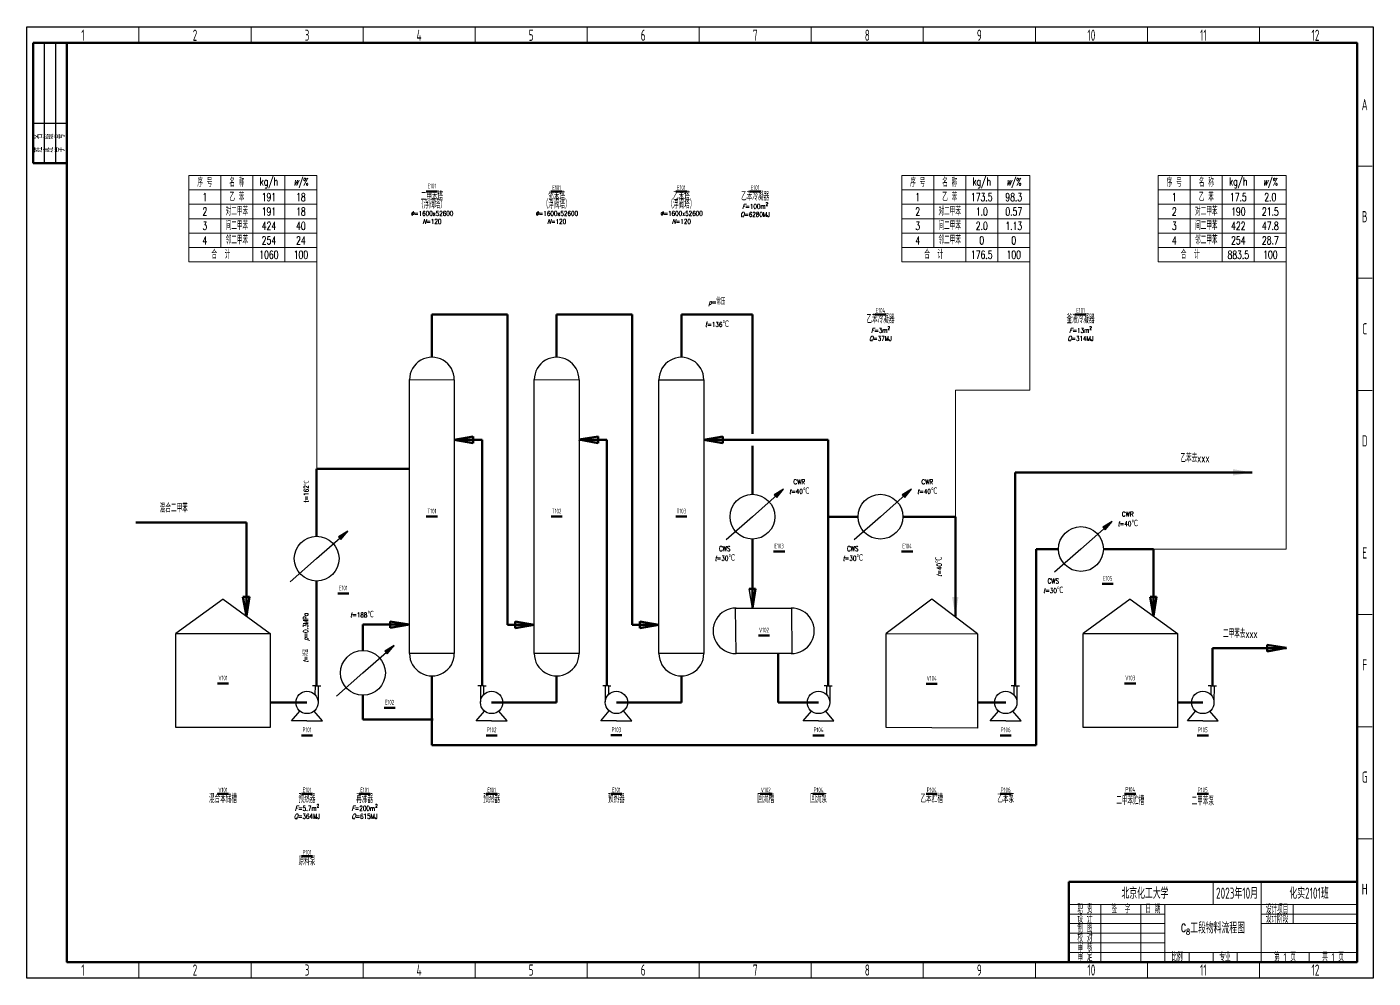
# Model space of a CAD drawing. Header units: millimetres. Extents: x 1413 to 5357, y 1751 to 3278.
# Drawn here: x 4350 to 5191, y 2684 to 3278 of the extents above; entities that cross this region are included whole.
import ezdxf

# ---------------------------------------------------------------- set-up
doc = ezdxf.new("R2010")
doc.units = ezdxf.units.MM
for name, color, linetype, lineweight in [('2-设备', 5, 'Continuous', 25), ('3-主物料线-粗实线', 3, 'Continuous', 60), ('4-位号线-粗实线', 7, 'Continuous', 60), ('5-图框表格', 7, 'Continuous', 15), ('6-文本', 7, 'Continuous', 15)]:
    doc.layers.add(name, color=color, linetype=linetype, lineweight=lineweight)
doc.styles.add('国标汉字', font='gbenor.shx', dxfattribs={"width": 0.7, "height": 5, "bigfont": 'gbcbig.shx'})
doc.styles.add('腈打烯算3号字', font='romans.shx', dxfattribs={"width": 0.7, "height": 3, "bigfont": 'gbcbig.shx'})
doc.styles.add('腈打烯算5号字', font='romans.shx', dxfattribs={"width": 0.7, "height": 5, "bigfont": 'gbcbig.shx'})
doc.styles.add('腈打烯算7号字', font='romans.shx', dxfattribs={"width": 0.7, "height": 7, "bigfont": 'gbcbig.shx'})

msp = doc.modelspace()

# ---------------------------------------------------------------- hatches: boundary and pattern name
at = {"layer": '2-设备'}
h = msp.add_hatch(color=0, dxfattribs=at)
h.dxf.hatch_style = 1
h.paths.add_polyline_path([(4822.93, 2989.58), (4817.06, 2986), (4818.58, 2984.28)])
h = msp.add_hatch(color=0, dxfattribs=at)
h.dxf.hatch_style = 1
h.paths.add_polyline_path([(4902.91, 2989.58), (4897.03, 2986), (4898.55, 2984.28)])
h = msp.add_hatch(color=0, dxfattribs=at)
h.dxf.hatch_style = 1
h.paths.add_polyline_path([(5028.17, 2969.39), (5022.3, 2965.81), (5023.82, 2964.09)])
h = msp.add_hatch(color=0, dxfattribs=at)
h.dxf.hatch_style = 1
h.paths.add_polyline_path([(4550.7, 2963.36), (4544.82, 2959.78), (4546.34, 2958.06)])
h = msp.add_hatch(color=0, dxfattribs=at)
h.dxf.hatch_style = 1
h.paths.add_polyline_path([(4579.6, 2892.04), (4573.73, 2888.45), (4575.25, 2886.73)])
at = {"layer": '3-主物料线-粗实线'}
h = msp.add_hatch(color=0, dxfattribs=at)
h.dxf.hatch_style = 1
h.paths.add_polyline_path([(4617.04, 3020.46), (4629.03, 3018.35), (4629.03, 3022.41)])
h = msp.add_hatch(color=0, dxfattribs=at)
h.dxf.hatch_style = 1
h.paths.add_polyline_path([(4695.07, 3020.49), (4707.06, 3018.37), (4707.06, 3022.43)])
h = msp.add_hatch(color=0, dxfattribs=at)
h.dxf.hatch_style = 1
h.paths.add_polyline_path([(4772.99, 3020.46), (4784.98, 3018.35), (4784.98, 3022.41)])
h = msp.add_hatch(color=0, dxfattribs=at)
h.dxf.hatch_style = 1
h.paths.add_polyline_path([(4805.38, 2927.34), (4801.32, 2927.34), (4803.43, 2915.35)])
h = msp.add_hatch(color=0, dxfattribs=at)
h.dxf.hatch_style = 1
h.paths.add_polyline_path([(4489.22, 2922.25), (4485.16, 2922.25), (4487.28, 2910.26)])
h = msp.add_hatch(color=0, dxfattribs=at)
h.dxf.hatch_style = 1
h.paths.add_polyline_path([(5055.96, 2922.27), (5051.89, 2922.27), (5054.01, 2910.27)])
h = msp.add_hatch(color=0, dxfattribs=at)
h.dxf.hatch_style = 1
h.paths.add_polyline_path([(4577.21, 2906.98), (4577.21, 2902.92), (4589.2, 2905.03)])
h = msp.add_hatch(color=0, dxfattribs=at)
h.dxf.hatch_style = 1
h.paths.add_polyline_path([(4655.13, 2906.84), (4655.13, 2902.78), (4667.12, 2904.9)])
h = msp.add_hatch(color=0, dxfattribs=at)
h.dxf.hatch_style = 1
h.paths.add_polyline_path([(4733.05, 2906.84), (4733.05, 2902.78), (4745.04, 2904.9)])
h = msp.add_hatch(color=0, dxfattribs=at)
h.dxf.hatch_style = 1
h.paths.add_polyline_path([(5125.01, 2892.35), (5125.01, 2888.29), (5137, 2890.41)])

# ---------------------------------------------------------------- linework, layer by layer
at = {"color": 7, "lineweight": 18}
for p, q in [((4350.18, 3278.25), (5191.18, 3278.25)), ((4350.18, 3278.25), (4350.18, 2684.25)), ((4420.18, 3278.25), (4420.18, 3268.25)), ((4490.18, 3278.25), (4490.18, 3268.25)), ((4560.18, 3278.25), (4560.18, 3268.25)), ((4630.18, 3278.25), (4630.18, 3268.25)), ((4700.18, 3278.25), (4700.18, 3268.25)), ((4770.18, 3268.25), (4770.18, 3278.25)), ((4840.18, 3278.25), (4840.18, 3268.25)), ((4910.18, 3278.25), (4910.18, 3268.25)), ((4980.18, 3278.25), (4980.18, 3268.25)), ((5050.18, 3278.25), (5050.18, 3268.25)), ((5120.18, 3278.25), (5120.18, 3268.25)), ((5191.18, 3278.25), (5191.18, 2684.25)), ((5181.16, 3191.25), (5190.68, 3191.25)), ((5181.16, 3121.25), (5190.68, 3121.25)), ((5181.16, 3051.25), (5190.68, 3051.25)), ((5181.16, 2911.25), (5190.68, 2911.25)), ((5181.16, 2841.25), (5190.68, 2841.25)), ((5181.16, 2771.25), (5190.68, 2771.25)), ((5091.18, 2730.25), (5091.18, 2744.25)), ((5121.18, 2730.25), (5121.18, 2744.25)), ((5121.18, 2730.25), (5121.18, 2744.25)), ((5001.18, 2730.25), (5181.18, 2730.25)), ((5021.18, 2730.25), (5021.18, 2694.25)), ((5046.18, 2730.25), (5046.18, 2694.25)), ((5061.18, 2694.25), (5061.18, 2730.25)), ((5061.18, 2694.25), (5061.18, 2730.25)), ((5121.18, 2730.25), (5121.18, 2694.25)), ((5141.18, 2730.25), (5141.18, 2718.25)), ((5141.18, 2730.25), (5141.18, 2718.25)), ((5001.18, 2724.25), (5061.18, 2724.25)), ((5001.18, 2718.25), (5061.18, 2718.25)), ((5121.18, 2724.25), (5181.18, 2724.25)), ((5121.18, 2718.25), (5181.18, 2718.25)), ((5001.18, 2712.25), (5061.18, 2712.25)), ((5001.18, 2706.25), (5061.18, 2706.25)), ((5001.18, 2700.25), (5181.18, 2700.25)), ((5076.18, 2694.25), (5076.18, 2700.25)), ((5076.18, 2694.25), (5076.18, 2700.25)), ((5091.18, 2694.25), (5091.18, 2700.25)), ((5091.18, 2694.25), (5091.18, 2700.25)), ((5106.18, 2694.25), (5106.18, 2700.25)), ((5106.18, 2694.25), (5106.18, 2700.25)), ((5151.18, 2694.25), (5151.18, 2700.25)), ((5151.18, 2694.25), (5151.18, 2700.25)), ((4420.18, 2694.25), (4420.18, 2684.25)), ((4490.18, 2694.25), (4490.18, 2684.25)), ((4560.18, 2694.25), (4560.18, 2684.25)), ((4630.18, 2694.25), (4630.18, 2684.25)), ((4700.18, 2694.25), (4700.18, 2684.25)), ((4770.18, 2694.25), (4770.18, 2684.25)), ((4770.18, 2694.25), (4770.18, 2684.25)), ((4840.18, 2694.25), (4840.18, 2684.25)), ((4910.18, 2694.25), (4910.18, 2684.25)), ((4980.18, 2694.25), (4980.18, 2684.25)), ((5050.18, 2694.25), (5050.18, 2684.25)), ((5120.18, 2694.25), (5120.18, 2684.25)), ((4420.18, 2684.25), (4350.18, 2684.25)), ((4490.18, 2684.25), (4420.18, 2684.25)), ((4560.18, 2684.25), (4490.18, 2684.25)), ((4630.18, 2684.25), (4560.18, 2684.25)), ((4700.18, 2684.25), (4630.18, 2684.25)), ((4770.18, 2684.25), (4700.18, 2684.25)), ((4840.18, 2684.25), (4770.18, 2684.25)), ((5191.18, 2684.25), (4840.18, 2684.25))]:
    msp.add_line(p, q, dxfattribs=at)
at = {"lineweight": 60}
for p, q in [((4375.18, 3268.25), (4354.18, 3268.25)), ((4354.18, 3268.25), (4354.18, 3193.25)), ((4354.18, 3193.25), (4375.18, 3193.25))]:
    msp.add_line(p, q, dxfattribs=at)
at = {"lineweight": -3}
for p, q in [((4361.18, 3193.25), (4361.18, 3268.25)), ((4368.18, 3193.25), (4368.18, 3268.25)), ((4354.18, 3218.25), (4375.18, 3218.25))]:
    msp.add_line(p, q, dxfattribs=at)
at = {"color": 7, "lineweight": 70}
for p, q in [((5181.18, 2744.25), (5001.18, 2744.25)), ((5001.18, 2744.25), (5001.18, 2694.25)), ((5181.18, 2744.25), (5181.18, 2694.25)), ((5001.18, 2694.25), (5181.18, 2694.25))]:
    msp.add_line(p, q, dxfattribs=at)
msp.add_lwpolyline([(4350.18, 3278.25), (5191.18, 3278.25), (5191.18, 2684.25), (4350.18, 2684.25)], close=True)
msp.add_lwpolyline([(4350.18, 3278.25), (5191.18, 3278.25), (5191.18, 2684.25), (4350.18, 2684.25)], close=True)
at = {"color": 7, "lineweight": 18}
msp.add_lwpolyline([(4350.18, 3278.25), (5191.18, 3278.25), (5191.18, 2684.25), (4350.18, 2684.25)], close=True, dxfattribs=at)
at = {"color": 7, "lineweight": 60}
msp.add_lwpolyline([(4375.18, 3268.25), (5181.18, 3268.25), (5181.18, 2694.25), (4375.18, 2694.25)], close=True, dxfattribs=at)
at = {"layer": '2-设备', "color": 0, "lineweight": 25}
for p, q in [((4803.43, 2972.39), (4822.93, 2989.58)), ((4883.4, 2972.39), (4902.91, 2989.58)), ((4803.43, 2972.39), (4786.96, 2957.86)), ((4883.4, 2972.39), (4866.93, 2957.86)), ((5008.67, 2952.2), (5028.17, 2969.39)), ((4531.19, 2946.17), (4550.7, 2963.36)), ((5008.67, 2952.2), (4992.2, 2937.68)), ((4531.19, 2946.17), (4514.72, 2931.64)), ((4472.7, 2920.79), (4443.26, 2899.51)), ((4472.7, 2920.79), (4502.14, 2899.51)), ((4915.43, 2920.79), (4886.89, 2899.51)), ((4943.97, 2899.14), (4915.43, 2920.79)), ((5039.46, 2920.79), (5010.01, 2899.51)), ((5039.46, 2920.79), (5068.9, 2899.51)), ((4560.1, 2874.84), (4579.6, 2892.04)), ((4560.1, 2874.84), (4543.63, 2860.32)), ((4530.16, 2866.79), (4528.6, 2866.79)), ((4530.16, 2866.79), (4530.14, 2861.31)), ((4530.16, 2866.79), (4532.16, 2866.79)), ((4532.16, 2866.79), (4532.14, 2856.79)), ((4532.16, 2866.79), (4533.71, 2866.79)), ((4633.5, 2866.79), (4631.95, 2866.79)), ((4635.5, 2866.79), (4633.5, 2866.79)), ((4633.5, 2866.79), (4633.52, 2856.79)), ((4635.5, 2866.79), (4635.52, 2861.31)), ((4635.5, 2866.79), (4637.06, 2866.79)), ((4711.42, 2866.82), (4709.87, 2866.82)), ((4713.42, 2866.82), (4711.42, 2866.82)), ((4711.42, 2866.82), (4711.44, 2856.81)), ((4713.42, 2866.82), (4713.44, 2861.33)), ((4713.42, 2866.82), (4714.98, 2866.82)), ((4849.76, 2866.79), (4848.2, 2866.79)), ((4849.76, 2866.79), (4849.74, 2861.31)), ((4849.76, 2866.79), (4851.76, 2866.79)), ((4851.76, 2866.79), (4851.74, 2856.79)), ((4851.76, 2866.79), (4853.32, 2866.79)), ((4966.67, 2866.79), (4965.12, 2866.79)), ((4966.67, 2866.79), (4966.65, 2861.31)), ((4966.67, 2866.79), (4968.67, 2866.79)), ((4968.67, 2866.79), (4968.65, 2856.79)), ((4968.67, 2866.79), (4970.23, 2866.79)), ((5089.8, 2866.79), (5088.24, 2866.79)), ((5089.8, 2866.79), (5089.78, 2861.31)), ((5089.8, 2866.79), (5091.8, 2866.79)), ((5091.8, 2866.79), (5091.78, 2856.79)), ((5091.8, 2866.79), (5093.35, 2866.79)), ((4515.51, 2844.83), (4520.67, 2851.02)), ((4534.79, 2844.83), (4529.63, 2851.02)), ((4630.87, 2844.83), (4636.03, 2851.02)), ((4650.16, 2844.83), (4644.99, 2851.02)), ((4708.79, 2844.86), (4713.95, 2851.05)), ((4728.08, 2844.86), (4722.92, 2851.05)), ((4835.11, 2844.83), (4840.27, 2851.02)), ((4854.39, 2844.83), (4849.23, 2851.02)), ((4952.02, 2844.83), (4957.18, 2851.02)), ((4971.3, 2844.83), (4966.14, 2851.02)), ((5075.14, 2844.83), (5080.3, 2851.02)), ((5094.43, 2844.83), (5089.27, 2851.02)), ((4525.15, 2844.83), (4515.51, 2844.83)), ((4525.15, 2844.83), (4534.79, 2844.83)), ((4640.51, 2844.83), (4630.87, 2844.83)), ((4640.51, 2844.83), (4650.16, 2844.83)), ((4718.43, 2844.86), (4708.79, 2844.86)), ((4718.43, 2844.86), (4728.08, 2844.86)), ((4844.75, 2844.83), (4835.11, 2844.83)), ((4844.75, 2844.83), (4854.39, 2844.83)), ((4961.66, 2844.83), (4952.02, 2844.83)), ((4961.66, 2844.83), (4971.3, 2844.83)), ((5084.79, 2844.83), (5075.14, 2844.83)), ((5084.79, 2844.83), (5094.43, 2844.83))]:
    msp.add_line(p, q, dxfattribs=at)
at = {"layer": '2-设备', "color": 0}
for p, q in [((4822.93, 2989.58), (4817.06, 2986)), ((4817.06, 2986), (4818.58, 2984.28)), ((4818.58, 2984.28), (4822.93, 2989.58)), ((4902.91, 2989.58), (4897.03, 2986)), ((4897.03, 2986), (4898.55, 2984.28)), ((4898.55, 2984.28), (4902.91, 2989.58)), ((5028.17, 2969.39), (5022.3, 2965.81)), ((5023.82, 2964.09), (5028.17, 2969.39)), ((4550.7, 2963.36), (4544.82, 2959.78)), ((4546.34, 2958.06), (4550.7, 2963.36)), ((5022.3, 2965.81), (5023.82, 2964.09)), ((4544.82, 2959.78), (4546.34, 2958.06)), ((4803.43, 2915.35), (4801.32, 2927.34)), ((4579.6, 2892.04), (4573.73, 2888.45)), ((4573.73, 2888.45), (4575.25, 2886.73)), ((4575.25, 2886.73), (4579.6, 2892.04))]:
    msp.add_line(p, q, dxfattribs=at)
at = {"layer": '2-设备', "color": 0, "lineweight": 25}
for points in [[(4589.21, 3057.97), (4617.18, 3057.92), (4617.18, 2886.9), (4589.21, 2886.95)], [(4667.13, 3057.97), (4695.11, 3057.92), (4695.11, 2886.9), (4667.13, 2886.95)], [(4745.05, 3057.95), (4773.03, 3057.9), (4773.03, 2886.88), (4745.05, 2886.93)], [(4792.94, 2915.35), (4827.91, 2915.35), (4828.14, 2886.88), (4793.18, 2886.88)], [(4443.26, 2899.51), (4502.14, 2899.51), (4502.14, 2840.63), (4443.26, 2840.63)], [(4886.89, 2899.51), (4943.97, 2899.14), (4943.97, 2840.25), (4886.89, 2840.63)], [(5010.01, 2899.51), (5068.9, 2899.51), (5068.9, 2840.63), (5010.01, 2840.63)]]:
    msp.add_lwpolyline(points, close=True, dxfattribs=at)
for centre, radius in [((4803.43, 2972.39), 14), ((4883.4, 2972.39), 14), ((5008.67, 2952.2), 14), ((4531.19, 2946.17), 14), ((4560.1, 2874.84), 14), ((4525.15, 2856.4), 7), ((4640.51, 2856.4), 7), ((4718.43, 2856.43), 7), ((4844.75, 2856.4), 7), ((4961.66, 2856.4), 7), ((5084.79, 2856.4), 7)]:
    msp.add_circle(centre, radius, dxfattribs=at)
for centre, radius, start, end in [((4603.2, 3057.95), 13.99, 359.89759, 180.10241), ((4681.12, 3057.95), 13.99, 359.89759, 180.10241), ((4759.04, 3057.92), 13.99, 359.89759, 180.10241), ((4793.06, 2901.11), 14.24, 89.53171, 270.46829), ((4827.79, 2901.11), 14.24, 269.53171, 90.46829), ((4603.2, 2886.93), 13.99, 179.89759, 0.10241), ((4681.12, 2886.93), 13.99, 179.89759, 0.10241), ((4759.04, 2886.9), 13.99, 179.89759, 0.10241)]:
    msp.add_arc(centre, radius, start, end, dxfattribs=at)
for points in [[(4817.1, 2985.95), (4822.93, 2989.58), (4818.6, 2984.25)], [(4897.08, 2985.95), (4902.91, 2989.58), (4898.57, 2984.25)], [(5022.34, 2965.76), (5028.17, 2969.39), (5023.84, 2964.07)], [(4544.87, 2959.73), (4550.7, 2963.36), (4546.36, 2958.04)]]:
    msp.add_solid(points, dxfattribs=at)
at = {"layer": '3-主物料线-粗实线', "color": 0, "lineweight": 70}
for p, q in [((4603.2, 3071.93), (4603.2, 3098.76)), ((4603.2, 3098.76), (4650.42, 3098.76)), ((4650.42, 3098.76), (4650.42, 2904.84)), ((4681.12, 3071.93), (4681.12, 3098.76)), ((4681.12, 3098.76), (4728.34, 3098.76)), ((4728.34, 3098.76), (4728.34, 2904.84)), ((4759.04, 3071.91), (4759.04, 3098.76)), ((4759.04, 3098.76), (4803.43, 3098.76)), ((4803.43, 3098.76), (4803.43, 3024.23)), ((4617.18, 3020.43), (4634.5, 3020.43)), ((4634.5, 3020.43), (4634.5, 2866.79)), ((4695.11, 3020.43), (4712.42, 3020.43)), ((4712.42, 3020.43), (4712.42, 2866.79)), ((4850.76, 3020.43), (4773.03, 3020.43)), ((4850.76, 2866.79), (4850.76, 3020.43)), ((4803.43, 3016.63), (4803.43, 2986.39)), ((4531.19, 2960.17), (4531.19, 3002.26)), ((4531.19, 3002.26), (4589.21, 3002.26)), ((4967.67, 2866.79), (4967.67, 3000.07)), ((4967.67, 3000.07), (5115.64, 3000.07)), ((4418.28, 2968.8), (4487.28, 2968.8)), ((4487.28, 2968.8), (4487.28, 2910.26)), ((4869.4, 2972.39), (4850.76, 2972.39)), ((4897.4, 2972.39), (4930.22, 2972.39)), ((4930.22, 2972.39), (4930.22, 2909.97)), ((4803.43, 2958.39), (4803.43, 2915.35)), ((4980.61, 2829.68), (4980.61, 2952.2)), ((4980.61, 2952.2), (4994.67, 2952.2)), ((5022.67, 2952.2), (5054.01, 2952.2)), ((5054.01, 2952.2), (5054.01, 2910.27)), ((4531.16, 2866.79), (4531.16, 2932.17)), ((4589.21, 2904.98), (4560.1, 2904.98)), ((4560.1, 2904.98), (4560.1, 2888.84)), ((4650.42, 2904.84), (4667.13, 2904.84)), ((4728.34, 2904.84), (4745.05, 2904.84)), ((4819.44, 2886.88), (4819.44, 2856.4)), ((5090.8, 2866.79), (5090.8, 2890.35)), ((5090.8, 2890.35), (5137.01, 2890.35)), ((4603.2, 2872.94), (4603.2, 2829.68)), ((4681.12, 2872.94), (4681.12, 2856.4)), ((4759.04, 2872.94), (4759.04, 2856.4)), ((4560.1, 2860.84), (4560.1, 2845.66)), ((4525.15, 2856.4), (4502.14, 2856.4)), ((4681.12, 2856.4), (4640.51, 2856.4)), ((4759.04, 2856.4), (4718.43, 2856.4)), ((4819.44, 2856.4), (4844.75, 2856.4)), ((4961.66, 2856.4), (4943.97, 2856.4)), ((5084.79, 2856.4), (5068.9, 2856.4)), ((4560.1, 2845.66), (4604.01, 2845.66)), ((4603.2, 2829.68), (4980.61, 2829.68))]:
    msp.add_line(p, q, dxfattribs=at)
at = {"layer": '3-主物料线-粗实线', "color": 0}
for p, q in [((4629.03, 3022.41), (4617.04, 3020.46)), ((4617.04, 3020.46), (4629.03, 3018.35)), ((4629.03, 3018.35), (4629.03, 3022.41)), ((4707.06, 3022.43), (4695.07, 3020.49)), ((4695.07, 3020.49), (4707.06, 3018.37)), ((4707.06, 3018.37), (4707.06, 3022.43)), ((4784.98, 3022.41), (4772.99, 3020.46)), ((4772.99, 3020.46), (4784.98, 3018.35)), ((4784.98, 3018.35), (4784.98, 3022.41)), ((4801.32, 2927.34), (4805.38, 2927.34)), ((4805.38, 2927.34), (4803.43, 2915.35)), ((4485.16, 2922.25), (4489.22, 2922.25)), ((4487.28, 2910.26), (4485.16, 2922.25)), ((4489.22, 2922.25), (4487.28, 2910.26)), ((5051.89, 2922.27), (5055.96, 2922.27)), ((5054.01, 2910.27), (5051.89, 2922.27)), ((5055.96, 2922.27), (5054.01, 2910.27)), ((4577.21, 2902.92), (4577.21, 2906.98)), ((4577.21, 2906.98), (4589.2, 2905.03)), ((4589.2, 2905.03), (4577.21, 2902.92)), ((4655.13, 2902.78), (4655.13, 2906.84)), ((4655.13, 2906.84), (4667.12, 2904.9)), ((4667.12, 2904.9), (4655.13, 2902.78)), ((4733.05, 2902.78), (4733.05, 2906.84)), ((4733.05, 2906.84), (4745.04, 2904.9)), ((4745.04, 2904.9), (4733.05, 2902.78)), ((5125.01, 2888.29), (5125.01, 2892.35)), ((5125.01, 2892.35), (5137, 2890.41)), ((5137, 2890.41), (5125.01, 2888.29))]:
    msp.add_line(p, q, dxfattribs=at)
at = {"layer": '3-主物料线-粗实线', "color": 0, "lineweight": 70}
for points in [[(4629.18, 3022.43), (4617.18, 3020.43), (4629.18, 3018.43)], [(4707.06, 3022.43), (4695.06, 3020.43), (4707.06, 3018.43)], [(4784.98, 3022.41), (4772.98, 3020.41), (4784.98, 3018.41)], [(5103.64, 3002.07), (5115.64, 3000.07), (5103.64, 2998.07)], [(4801.38, 2927.34), (4803.43, 2915.35), (4805.38, 2927.36)], [(4485.23, 2922.25), (4487.28, 2910.26), (4489.23, 2922.27)], [(4928.17, 2922.25), (4930.22, 2910.26), (4932.17, 2922.27)], [(4577.21, 2906.98), (4589.21, 2904.98), (4577.21, 2902.98)], [(4655.13, 2906.84), (4667.13, 2904.84), (4655.13, 2902.84)], [(4733.05, 2906.84), (4745.05, 2904.84), (4733.05, 2902.84)], [(5125.01, 2892.35), (5137.01, 2890.35), (5125.01, 2888.35)]]:
    msp.add_solid(points, dxfattribs=at)
at = {"layer": '4-位号线-粗实线', "color": 7}
for p, q in [((4599.7, 3175.44), (4606.7, 3175.44)), ((4677.62, 3175.44), (4684.62, 3175.44)), ((4755.54, 3175.44), (4762.54, 3175.44)), ((4801.62, 3175.44), (4808.62, 3175.44)), ((4879.93, 3098.76), (4886.93, 3098.76)), ((5004.93, 3098.76), (5011.93, 3098.76)), ((4599.7, 2972.44), (4606.7, 2972.44)), ((4677.62, 2972.44), (4684.62, 2972.44)), ((4755.54, 2972.41), (4762.54, 2972.41)), ((4816.59, 2950.63), (4823.59, 2950.63)), ((4896.57, 2950.63), (4903.57, 2950.63)), ((5021.83, 2930.44), (5028.83, 2930.44)), ((4544.36, 2924.41), (4551.36, 2924.41)), ((4807.16, 2898.16), (4814.16, 2898.16)), ((4469.2, 2868.22), (4476.2, 2868.22)), ((4911.93, 2868.03), (4918.93, 2868.03)), ((5035.96, 2868.22), (5042.96, 2868.22)), ((4573.26, 2853.08), (4580.26, 2853.08)), ((4521.65, 2835.83), (4528.65, 2835.83)), ((4637.01, 2835.83), (4644.01, 2835.83)), ((4714.93, 2835.85), (4721.93, 2835.85)), ((4841.25, 2835.83), (4848.25, 2835.83)), ((4958.16, 2835.83), (4965.16, 2835.83)), ((5081.29, 2835.83), (5088.29, 2835.83)), ((4469.15, 2799.31), (4476.15, 2799.31)), ((4521.65, 2799.31), (4528.65, 2799.31)), ((4557.65, 2799.31), (4564.65, 2799.31)), ((4637.01, 2799.31), (4644.01, 2799.31)), ((4714.93, 2799.33), (4721.93, 2799.33)), ((4808.25, 2799.31), (4815.25, 2799.31)), ((4841.25, 2799.31), (4848.25, 2799.31)), ((4911.93, 2799.31), (4918.93, 2799.31)), ((4958.16, 2799.31), (4965.16, 2799.31)), ((5035.96, 2799.31), (5042.96, 2799.31)), ((5081.29, 2799.31), (5088.29, 2799.31)), ((4521.65, 2760.35), (4528.65, 2760.35))]:
    msp.add_line(p, q, dxfattribs=at)
at = {"layer": '5-图框表格'}
for p, q in [((4451.35, 3185.46), (4471.35, 3185.46)), ((4451.35, 3185.46), (4451.35, 3131.46)), ((4471.35, 3140.46), (4471.35, 3185.46)), ((4471.35, 3185.46), (4491.35, 3185.46)), ((4491.35, 3140.46), (4491.35, 3185.46)), ((4491.35, 3185.46), (4511.35, 3185.46)), ((4511.35, 3131.46), (4511.35, 3185.46)), ((4511.35, 3185.46), (4531.35, 3185.46)), ((4531.35, 3185.46), (4531.35, 3131.46)), ((4531.35, 3140.46), (4531.35, 3185.46)), ((4896.7, 3185.46), (4916.7, 3185.46)), ((4896.7, 3185.46), (4896.7, 3131.46)), ((4916.7, 3140.46), (4916.7, 3185.46)), ((4916.7, 3185.46), (4936.7, 3185.46)), ((4936.7, 3140.46), (4936.7, 3185.46)), ((4936.7, 3185.46), (4956.7, 3185.46)), ((4956.7, 3131.46), (4956.7, 3185.46)), ((4956.7, 3185.46), (4976.7, 3185.46)), ((4976.7, 3185.46), (4976.7, 3131.46)), ((4976.7, 3140.46), (4976.7, 3185.46)), ((4976.7, 3131.46), (4976.7, 3185.46)), ((5056.98, 3185.46), (5076.98, 3185.46)), ((5056.98, 3185.46), (5056.98, 3131.46)), ((5076.98, 3140.46), (5076.98, 3185.46)), ((5076.98, 3185.46), (5096.98, 3185.46)), ((5096.98, 3140.46), (5096.98, 3185.46)), ((5096.98, 3185.46), (5116.98, 3185.46)), ((5116.98, 3131.46), (5116.98, 3185.46)), ((5116.98, 3185.46), (5136.98, 3185.46)), ((5136.98, 3185.46), (5136.98, 3131.46)), ((5136.98, 3185.46), (5136.98, 3131.46)), ((5136.98, 3140.46), (5136.98, 3185.46)), ((4451.35, 3176.46), (4471.35, 3176.46)), ((4471.35, 3176.46), (4491.35, 3176.46)), ((4491.35, 3176.46), (4511.35, 3176.46)), ((4511.35, 3176.46), (4531.35, 3176.46)), ((4896.7, 3176.46), (4916.7, 3176.46)), ((4916.7, 3176.46), (4936.7, 3176.46)), ((4936.7, 3176.46), (4956.7, 3176.46)), ((4956.7, 3176.46), (4976.7, 3176.46)), ((5056.98, 3176.46), (5076.98, 3176.46)), ((5076.98, 3176.46), (5096.98, 3176.46)), ((5096.98, 3176.46), (5116.98, 3176.46)), ((5116.98, 3176.46), (5136.98, 3176.46)), ((4451.35, 3167.46), (4471.35, 3167.46)), ((4471.35, 3167.46), (4491.35, 3167.46)), ((4491.35, 3167.46), (4511.35, 3167.46)), ((4511.35, 3167.46), (4531.35, 3167.46)), ((4896.7, 3167.46), (4916.7, 3167.46)), ((4916.7, 3167.46), (4936.7, 3167.46)), ((4936.7, 3167.46), (4956.7, 3167.46)), ((4956.7, 3167.46), (4976.7, 3167.46)), ((5056.98, 3167.46), (5076.98, 3167.46)), ((5076.98, 3167.46), (5096.98, 3167.46)), ((5096.98, 3167.46), (5116.98, 3167.46)), ((5116.98, 3167.46), (5136.98, 3167.46)), ((4451.35, 3158.46), (4471.35, 3158.46)), ((4471.35, 3158.46), (4491.35, 3158.46)), ((4491.35, 3158.46), (4511.35, 3158.46)), ((4511.35, 3158.46), (4531.35, 3158.46)), ((4896.7, 3158.46), (4916.7, 3158.46)), ((4916.7, 3158.46), (4936.7, 3158.46)), ((4936.7, 3158.46), (4956.7, 3158.46)), ((4956.7, 3158.46), (4976.7, 3158.46)), ((5056.98, 3158.46), (5076.98, 3158.46)), ((5076.98, 3158.46), (5096.98, 3158.46)), ((5096.98, 3158.46), (5116.98, 3158.46)), ((5116.98, 3158.46), (5136.98, 3158.46)), ((4451.35, 3149.46), (4471.35, 3149.46)), ((4471.35, 3149.46), (4491.35, 3149.46)), ((4491.35, 3149.46), (4511.35, 3149.46)), ((4511.35, 3149.46), (4531.35, 3149.46)), ((4896.7, 3149.46), (4916.7, 3149.46)), ((4916.7, 3149.46), (4936.7, 3149.46)), ((4936.7, 3149.46), (4956.7, 3149.46)), ((4956.7, 3149.46), (4976.7, 3149.46)), ((5056.98, 3149.46), (5076.98, 3149.46)), ((5076.98, 3149.46), (5096.98, 3149.46)), ((5096.98, 3149.46), (5116.98, 3149.46)), ((5116.98, 3149.46), (5136.98, 3149.46)), ((4451.35, 3140.46), (4531.35, 3140.46)), ((4491.35, 3140.46), (4491.35, 3131.46)), ((4531.35, 3140.46), (4531.35, 3131.46)), ((4896.7, 3140.46), (4976.7, 3140.46)), ((4936.7, 3140.46), (4936.7, 3131.46)), ((4976.7, 3140.46), (4976.7, 3131.46)), ((5056.98, 3140.46), (5136.98, 3140.46)), ((5096.98, 3140.46), (5096.98, 3131.46)), ((5136.98, 3140.46), (5136.98, 3131.46)), ((4451.35, 3131.46), (4531.35, 3131.46)), ((4896.7, 3131.46), (4976.7, 3131.46)), ((5056.98, 3131.46), (5136.98, 3131.46))]:
    msp.add_line(p, q, dxfattribs=at)
at = {"layer": '5-图框表格', "color": 7}
for p, q in [((4531.35, 3131.46), (4531.35, 3002.26)), ((4976.7, 3131.46), (4976.7, 3051.46)), ((5136.98, 2952.2), (5136.98, 3131.46)), ((4976.7, 3051.46), (4930.22, 3051.46)), ((4930.22, 3051.46), (4930.22, 2972.39)), ((5054.01, 2952.2), (5136.98, 2952.2))]:
    msp.add_line(p, q, dxfattribs=at)

# ---------------------------------------------------------------- texts
at = {"color": 7, "lineweight": 18, "attachment_point": 5, "style": '国标汉字'}
for s, width, heights, insert, char_height in [('1', 70, [0], (4385.18, 3273.06), 7), ('2', 70, [0], (4455.18, 3273.06), 7), ('3', 70, [0], (4525.18, 3273.06), 7), ('4', 70, [0], (4595.18, 3273.06), 7), ('5', 70, [0], (4665.18, 3273.06), 7), ('6', 70, [0], (4735.18, 3273.06), 7), ('7', 70, [0], (4805.18, 3273.06), 7), ('8', 70, [0], (4875.18, 3273.06), 7), ('9', 70, [0], (4945.18, 3273.06), 7), ('10', 70, [0], (5015.18, 3273.06), 7), ('11', 70, [0], (5085.18, 3273.06), 7), ('12', 70, [0], (5155.18, 3273.06), 7), ('A', 25, [3.5], (5185.92, 3229.75), 7), ('B', 25, [3.5], (5185.92, 3159.75), 7), ('C', 25, [3.5], (5185.92, 3089.75), 7), ('D', 25, [3.5], (5185.92, 3019.75), 7), ('E', 25, [3.5], (5185.92, 2949.75), 7), ('F', 25, [3.5], (5185.92, 2879.75), 7), ('G', 25, [3.5], (5185.92, 2809.75), 7), ('H', 25, [3.5], (5185.92, 2739.75), 7), ('职 责', 20, [0], (5011.18, 2727.25), 5), ('设计项目', 20, [0], (5131.18, 2727.25), 5), ('制 图', 20, [0], (5011.18, 2715.25), 5), ('设 计', 20, [0], (5011.18, 2721.25), 5), ('设计阶段', 20, [0], (5131.18, 2721.25), 5), ('校 对', 20, [0], (5011.18, 2709.25), 5), ('审 核', 20, [0], (5011.18, 2703.25), 5), ('审 定', 20, [0], (5011.18, 2697.25), 5), ('比例', 15, [0], (5068.68, 2697.25), 5), ('专业', 15, [0], (5098.68, 2697.25), 5), ('1', 70, [0], (4385.18, 2689.25), 7), ('2', 70, [0], (4455.18, 2689.25), 7), ('3', 70, [0], (4525.18, 2689.25), 7), ('4', 70, [0], (4595.18, 2689.25), 7), ('5', 70, [0], (4665.18, 2689.25), 7), ('6', 70, [0], (4735.18, 2689.25), 7), ('7', 70, [0], (4805.18, 2689.25), 7), ('8', 70, [0], (4875.18, 2689.25), 7), ('9', 70, [0], (4945.18, 2689.25), 7), ('10', 70, [0], (5015.18, 2689.25), 7), ('11', 70, [0], (5085.18, 2689.25), 7), ('12', 70, [0], (5155.18, 2689.25), 7)]:
    msp.add_mtext_dynamic_manual_height_columns(s, width=width, gutter_width=12.5, heights=heights, dxfattribs=dict(at, insert=insert, char_height=char_height))
at = {"color": 7, "lineweight": 18, "char_height": 5, "attachment_point": 5, "rotation": 90, "style": '腈打烯算3号字'}
for s, insert in [('\\pxqc,t3;姓  名', (4357.18, 3205.75)), ('\\pxqc,t3;班  级', (4364.18, 3205.75)), ('\\pxqc,t3;学  号', (4371.18, 3205.75))]:
    msp.add_mtext_dynamic_manual_height_columns(s, width=25, gutter_width=12.5, heights=[0], dxfattribs=dict(at, insert=insert))
at = {"color": 7, "lineweight": 15, "insert": (5053.68, 2727.25), "char_height": 5, "attachment_point": 5, "style": '国标汉字'}
msp.add_mtext_dynamic_manual_height_columns('日 期', width=15, gutter_width=12.5, heights=[0], dxfattribs=at)
at = {"layer": '6-文本', "color": 7, "style": '腈打烯算3号字', "width": 0.7}
msp.add_text('t=162℃', height=3, rotation=90, dxfattribs=at).set_placement((4526.19, 2981.22))
at = {"layer": '6-文本', "attachment_point": 5}
for s, insert, char_height, width, style in [('序 号', (4461.35, 3180.96), 5, 30, '腈打烯算5号字'), ('名 称', (4481.35, 3180.96), 5, 30, '腈打烯算5号字'), ('kg/h', (4501.35, 3180.96), 5, 30, '腈打烯算5号字'), ('{\\H1.11111x;\\Q15;w}/%', (4521.35, 3180.96), 4.5, 30, '腈打烯算3号字'), ('序 号', (4906.7, 3180.96), 5, 30, '腈打烯算5号字'), ('名 称', (4926.7, 3180.96), 5, 30, '腈打烯算5号字'), ('kg/h', (4946.7, 3180.96), 5, 30, '腈打烯算3号字'), ('{\\H1.11111x;\\Q15;w}/%', (4966.7, 3180.96), 4.5, 30, '腈打烯算3号字'), ('序 号', (5066.98, 3180.96), 5, 30, '腈打烯算5号字'), ('名 称', (5086.98, 3180.96), 5, 30, '腈打烯算5号字'), ('kg/h', (5106.98, 3180.96), 5, 30, '腈打烯算3号字'), ('{\\H1.11111x;\\Q15;w}/%', (5126.98, 3180.96), 4.5, 30, '腈打烯算3号字'), ('1', (4461.35, 3171.96), 5, 30, '腈打烯算3号字'), ('乙 苯', (4481.35, 3171.96), 5, 30, '腈打烯算5号字'), ('191', (4501.35, 3171.96), 5, 30, '腈打烯算3号字'), ('18', (4521.35, 3171.96), 5, 30, '腈打烯算3号字'), ('1', (4906.7, 3171.96), 5, 30, '腈打烯算3号字'), ('乙 苯', (4926.7, 3171.96), 5, 30, '腈打烯算5号字'), ('173.5', (4946.7, 3171.96), 5, 30, '腈打烯算3号字'), ('98.3', (4966.7, 3171.96), 5, 30, '腈打烯算3号字'), ('1', (5066.98, 3171.96), 5, 30, '腈打烯算3号字'), ('乙 苯', (5086.98, 3171.96), 5, 30, '腈打烯算5号字'), ('17.5', (5106.98, 3171.96), 5, 30, '腈打烯算3号字'), ('2.0', (5126.98, 3171.96), 5, 30, '腈打烯算3号字'), ('2', (4461.35, 3162.96), 5, 30, '腈打烯算3号字'), ('对二甲苯', (4481.35, 3162.96), 5, 30, '腈打烯算5号字'), ('191', (4501.35, 3162.96), 5, 30, '腈打烯算3号字'), ('18', (4521.35, 3162.96), 5, 30, '腈打烯算3号字'), ('2', (4906.7, 3162.96), 5, 30, '腈打烯算3号字'), ('对二甲苯', (4926.7, 3162.96), 5, 30, '腈打烯算5号字'), ('1.0', (4946.7, 3162.96), 5, 30, '腈打烯算3号字'), ('0.57', (4966.7, 3162.96), 5, 30, '腈打烯算3号字'), ('2', (5066.98, 3162.96), 5, 30, '腈打烯算3号字'), ('对二甲苯', (5086.98, 3162.96), 5, 30, '腈打烯算5号字'), ('190', (5106.98, 3162.96), 5, 30, '腈打烯算3号字'), ('21.5', (5126.98, 3162.96), 5, 30, '腈打烯算3号字'), ('3', (4461.35, 3153.96), 5, 30, '腈打烯算3号字'), ('间二甲苯', (4481.35, 3153.96), 5, 30, '腈打烯算5号字'), ('424', (4501.35, 3153.96), 5, 30, '腈打烯算3号字'), ('40', (4521.35, 3153.96), 5, 30, '腈打烯算3号字'), ('3', (4906.7, 3153.96), 5, 30, '腈打烯算3号字'), ('间二甲苯', (4926.7, 3153.96), 5, 30, '腈打烯算5号字'), ('2.0', (4946.7, 3153.96), 5, 30, '腈打烯算3号字'), ('1.13', (4966.7, 3153.96), 5, 30, '腈打烯算3号字'), ('3', (5066.98, 3153.96), 5, 30, '腈打烯算3号字'), ('间二甲苯', (5086.98, 3153.96), 5, 30, '腈打烯算5号字'), ('422', (5106.98, 3153.96), 5, 30, '腈打烯算3号字'), ('47.8', (5126.98, 3153.96), 5, 30, '腈打烯算3号字'), ('4', (4461.35, 3144.96), 5, 30, '腈打烯算3号字'), ('邻二甲苯', (4481.35, 3144.96), 5, 30, '腈打烯算5号字'), ('254', (4501.35, 3144.96), 5, 30, '腈打烯算3号字'), ('24', (4521.35, 3144.96), 5, 30, '腈打烯算3号字'), ('4', (4906.7, 3144.96), 5, 30, '腈打烯算3号字'), ('邻二甲苯', (4926.7, 3144.96), 5, 30, '腈打烯算5号字'), ('0', (4946.7, 3144.96), 5, 30, '腈打烯算3号字'), ('0', (4966.7, 3144.96), 5, 30, '腈打烯算3号字'), ('4', (5066.98, 3144.96), 5, 30, '腈打烯算3号字'), ('邻二甲苯', (5086.98, 3144.96), 5, 30, '腈打烯算5号字'), ('254', (5106.98, 3144.96), 5, 30, '腈打烯算3号字'), ('28.7', (5126.98, 3144.96), 5, 30, '腈打烯算3号字'), ('合  计', (4471.35, 3135.96), 5, 60, '腈打烯算5号字'), ('1060', (4501.35, 3135.96), 5, 30, '腈打烯算3号字'), ('100', (4521.35, 3135.96), 5, 30, '腈打烯算3号字'), ('合  计', (4916.7, 3135.96), 5, 60, '腈打烯算5号字'), ('176.5', (4946.7, 3135.96), 5, 30, '腈打烯算3号字'), ('100', (4966.7, 3135.96), 5, 30, '腈打烯算3号字'), ('合  计', (5076.98, 3135.96), 5, 60, '腈打烯算5号字'), ('883.5', (5106.98, 3135.96), 5, 30, '腈打烯算3号字'), ('100', (5126.98, 3135.96), 5, 30, '腈打烯算3号字')]:
    msp.add_mtext(s, dxfattribs=dict(at, insert=insert, char_height=char_height, width=width, style=style))
at = {"layer": '6-文本', "color": 7, "lineweight": 15}
for s, width, gutter_width, heights, insert, char_height, attachment_point, style in [('E101', 21, 37.5, [0], (4603.2, 3177.39), 3, 8, '国标汉字'), ('E101', 21, 37.5, [0], (4681.12, 3176.39), 3, 8, '国标汉字'), ('E101', 21, 37.5, [0], (4759.04, 3176.39), 3, 8, '国标汉字'), ('E101', 21, 37.5, [0], (4805.12, 3176.39), 3, 8, '国标汉字'), ('E104', 21, 37.5, [0], (4883.43, 3099.71), 3, 8, '国标汉字'), ('E101', 21, 37.5, [0], (5008.43, 3099.71), 3, 8, '国标汉字'), ('T101', 21, 37.5, [0], (4603.2, 2974.39), 3, 8, '国标汉字'), ('T102', 21, 37.5, [0], (4681.12, 2974.39), 3, 8, '国标汉字'), ('T103', 21, 37.5, [0], (4759.04, 2974.39), 3, 8, '国标汉字'), ('E103', 23.2021, 37.5, [6.67], (4820.09, 2952.57), 3, 8, '国标汉字'), ('E104', 23.2021, 37.5, [6.67], (4900.07, 2952.57), 3, 8, '国标汉字'), ('E105', 23.2021, 37.5, [6.67], (5025.33, 2932.39), 3, 8, '国标汉字'), ('E101', 23.2021, 37.5, [6.67], (4547.86, 2926.36), 3, 8, '国标汉字'), ('V102', 21, 37.5, [0], (4810.66, 2900.11), 3, 8, '国标汉字'), ('V101', 21, 37.5, [0], (4472.7, 2870.17), 3, 8, '国标汉字'), ('V104', 21, 37.5, [0], (4915.43, 2869.98), 3, 8, '国标汉字'), ('V103', 21, 37.5, [0], (5039.46, 2870.17), 3, 8, '国标汉字'), ('E102', 23.2021, 37.5, [6.67], (4576.76, 2855.03), 3, 8, '国标汉字'), ('P101', 21, 37.5, [0], (4525.15, 2837.78), 3, 8, '国标汉字'), ('P102', 21, 37.5, [0], (4640.51, 2837.78), 3, 8, '国标汉字'), ('P103', 21, 37.5, [7.5], (4718.43, 2837.8), 3, 8, '国标汉字'), ('P104', 21, 37.5, [0], (4844.75, 2837.78), 3, 8, '国标汉字'), ('P106', 21, 37.5, [0], (4961.66, 2837.78), 3, 8, '国标汉字'), ('P105', 21, 37.5, [0], (5084.79, 2837.78), 3, 8, '国标汉字'), ('V101', 21, 37.5, [0], (4472.65, 2800.26), 3, 8, '国标汉字'), ('E101', 21, 37.5, [0], (4525.15, 2800.26), 3, 8, '国标汉字'), ('E101', 21, 37.5, [0], (4561.15, 2800.26), 3, 8, '国标汉字'), ('E101', 21, 37.5, [0], (4640.51, 2800.26), 3, 8, '国标汉字'), ('E101', 21, 37.5, [0], (4718.43, 2800.28), 3, 8, '国标汉字'), ('V102', 21, 37.5, [0], (4811.75, 2800.26), 3, 8, '国标汉字'), ('P104', 21, 37.5, [0], (4844.75, 2800.26), 3, 8, '国标汉字'), ('P104', 21, 37.5, [0], (4915.43, 2800.26), 3, 8, '国标汉字'), ('P106', 21, 37.5, [0], (4961.66, 2800.26), 3, 8, '国标汉字'), ('P104', 21, 37.5, [0], (5039.46, 2800.54), 3, 8, '国标汉字'), ('P105', 21, 37.5, [0], (5084.79, 2800.26), 3, 8, '国标汉字'), ('P101', 21, 37.5, [0], (4525.15, 2761.3), 3, 8, '国标汉字'), ('北京化工大学', 95, 12.5, [0], (5048.68, 2737.25), 7, 5, '国标汉字'), ('2023年10月', 29.7676, 12.5, [0], (5106.18, 2737.25), 7, 5, '国标汉字'), ('化实2101班', 60, 12.5, [0], (5151.18, 2737.25), 7, 5, '国标汉字'), ('职 责', 20, 12.5, [0], (5011.18, 2727.25), 5, 5, '国标汉字'), ('签  字', 25, 12.5, [0], (5033.68, 2727.25), 5, 5, '国标汉字'), ('日 期', 15, 12.5, [0], (5053.68, 2727.25), 5, 5, '国标汉字'), ('设计项目', 20, 12.5, [0], (5131.18, 2727.25), 5, 5, '国标汉字'), ('制 图', 20, 12.5, [0], (5011.18, 2715.25), 5, 5, '国标汉字'), ('设 计', 20, 12.5, [0], (5011.18, 2721.25), 5, 5, '国标汉字'), ('\\A1;{\\H0.71429x;C\\H0.7x;\\S^ 8;}工段物料流程图', 60, 25, [0], (5091.18, 2715.25), 7, 5, '腈打烯算7号字'), ('设计阶段', 20, 12.5, [0], (5131.18, 2721.25), 5, 5, '国标汉字'), ('校 对', 20, 12.5, [0], (5011.18, 2709.25), 5, 5, '国标汉字'), ('审 核', 20, 12.5, [0], (5011.18, 2703.25), 5, 5, '国标汉字'), ('审 定', 20, 12.5, [0], (5011.18, 2697.25), 5, 5, '国标汉字'), ('比例', 15, 12.5, [0], (5068.68, 2697.25), 5, 5, '国标汉字'), ('专业', 15, 12.5, [0], (5098.68, 2697.25), 5, 5, '国标汉字'), ('第 1 页', 30, 12.5, [0], (5136.18, 2697.25), 5, 5, '国标汉字'), ('共 1 页', 30, 12.5, [0], (5166.18, 2697.25), 5, 5, '国标汉字')]:
    msp.add_mtext_dynamic_manual_height_columns(s, width=width, gutter_width=gutter_width, heights=heights, dxfattribs=dict(at, insert=insert, char_height=char_height, attachment_point=attachment_point, style=style))
for s, insert, char_height, width, attachment_point, style in [('二甲苯塔', (4603.2, 3172.3), 5, 48, 5, '腈打烯算5号字'), ('邻苯塔', (4681.12, 3172.3), 5, 48, 5, '腈打烯算5号字'), ('乙苯塔', (4759.04, 3172.3), 5, 48, 5, '腈打烯算5号字'), ('乙苯冷凝器', (4805.12, 3172.3), 5, 48, 5, '腈打烯算5号字'), ('\\A1;\\pxqc;{\\Q15;Φ}=1600x52600\\P{\\Q15;N}=120', (4603.2, 3159.24), 3, 69.8234, 5, '腈打烯算3号字'), ('（浮阀塔）', (4603.2, 3167.3), 5, 48, 5, '腈打烯算5号字'), ('\\A1;\\pxqc;{\\Q15;Φ}=1600x52600\\P{\\Q15;N}=120', (4681.12, 3159.24), 3, 69.8234, 5, '腈打烯算3号字'), ('（浮阀塔）', (4681.12, 3167.3), 5, 48, 5, '腈打烯算5号字'), ('\\A1;\\pxqc;{\\Q15;Φ}=1600x52600\\P{\\Q15;N}=120', (4759.04, 3159.24), 3, 69.8234, 5, '腈打烯算3号字'), ('（浮阀塔）', (4759.04, 3167.3), 5, 48, 5, '腈打烯算5号字'), ('\\A1;\\pxqc;{\\Q15;F}=100m{\\H0.7x;\\S2^ ;}\\P{\\Q15;Q}=6280MJ', (4781.12, 3168.66), 3, 48, 1, '腈打烯算3号字'), ('\\pxqc;{\\Q15;p}={\\H1.33333x;常压}', (4781.24, 3106.3), 3, 66.5872, 5, '腈打烯算3号字'), ('\\pxqc;{\\H1.11111x;\\Q15;t}=136{\\H1.33333x;℃}', (4781.24, 3092.89), 3, 66.5872, 5, '腈打烯算3号字'), ('乙苯冷凝器', (4883.43, 3095.62), 5, 48, 5, '腈打烯算5号字'), ('釜液冷凝器', (5008.43, 3095.62), 5, 48, 5, '腈打烯算5号字'), ('\\A1;\\pxqc;{\\Q15;F}=3m{\\H0.7x;\\S2^ ;}\\P{\\Q15;Q}=37MJ', (4859.43, 3091.23), 3, 48, 1, '腈打烯算3号字'), ('\\A1;\\pxqc;{\\Q15;F}=13m{\\H0.7x;\\S2^ ;}\\P{\\Q15;Q}=314MJ', (4984.43, 3091.23), 3, 48, 1, '腈打烯算3号字'), ('乙苯去xxx', (5079.88, 3011.39), 5, 56.2671, 2, '腈打烯算5号字'), ('\\pxqc;CWR{\\Q15;\\Pt}=40{\\H1.33333x;℃}', (4832.68, 2991.13), 3, 66.5872, 5, '腈打烯算3号字'), ('\\pxqc;CWR{\\Q15;\\Pt}=40{\\H1.33333x;℃}', (4912.66, 2991.13), 3, 66.5872, 5, '腈打烯算3号字'), ('混合二甲苯', (4441.94, 2980.11), 5, 56.2671, 2, '腈打烯算5号字'), ('\\pxqc;CWR{\\Q15;\\Pt}=40{\\H1.33333x;℃}', (5037.92, 2970.95), 3, 66.5872, 5, '腈打烯算3号字'), ('\\pxqc;CWS{\\Q15;\\Pt}=30{\\H1.33333x;℃}', (4786.16, 2949.38), 3, 66.5872, 5, '腈打烯算3号字'), ('\\pxqc;CWS{\\Q15;\\Pt}=30{\\H1.33333x;℃}', (4866.13, 2949.38), 3, 66.5872, 5, '腈打烯算3号字'), ('\\pxqc;CWS{\\Q15;\\Pt}=30{\\H1.33333x;℃}', (4991.4, 2929.19), 3, 66.5872, 5, '腈打烯算3号字'), ('\\pxqc;{\\Q15;t}=188{\\H1.33333x;℃}', (4559.51, 2911.54), 3, 66.5872, 5, '腈打烯算3号字'), ('二甲苯去xxx', (5108.26, 2901.67), 5, 56.2671, 2, '腈打烯算5号字'), ('混合苯储槽', (4472.65, 2796.16), 5, 48, 5, '腈打烯算5号字'), ('\\A1;\\pxqc;{\\Q15;F}=5.7m{\\H0.7x;\\S2^ ;}\\P{\\Q15;Q}=364MJ', (4501.15, 2792.78), 3, 48, 1, '腈打烯算3号字'), ('预热器', (4525.15, 2796.16), 5, 48, 5, '腈打烯算5号字'), ('\\A1;\\pxqc;{\\Q15;F}=200m{\\H0.7x;\\S2^ ;}\\P{\\Q15;Q}=615MJ', (4537.15, 2792.78), 3, 48, 1, '腈打烯算3号字'), ('再沸器', (4561.15, 2796.16), 5, 48, 5, '腈打烯算5号字'), ('预热器', (4640.51, 2796.16), 5, 48, 5, '腈打烯算5号字'), ('预热器', (4718.43, 2796.19), 5, 48, 5, '腈打烯算5号字'), ('回流槽', (4811.75, 2796.16), 5, 48, 5, '腈打烯算5号字'), ('回流泵', (4844.75, 2796.16), 5, 48, 5, '腈打烯算5号字'), ('乙苯贮槽', (4915.43, 2796.16), 5, 48, 5, '腈打烯算5号字'), ('乙苯泵', (4961.66, 2796.16), 5, 48, 5, '腈打烯算5号字'), ('二甲苯贮槽', (5039.46, 2794.94), 5, 48, 5, '腈打烯算5号字'), ('二甲苯泵', (5084.79, 2794.66), 5, 48, 5, '腈打烯算5号字'), ('原料泵', (4525.15, 2757.21), 5, 48, 5, '腈打烯算5号字')]:
    msp.add_mtext(s, dxfattribs=dict(at, insert=insert, char_height=char_height, width=width, attachment_point=attachment_point, style=style))
at = {"layer": '6-文本', "color": 7, "lineweight": 15, "insert": (4919.68, 2941.18), "char_height": 3, "width": 66.6468, "attachment_point": 5, "rotation": 90, "style": '腈打烯算3号字'}
msp.add_mtext('\\pxqc;{\\Q15;t}=40{\\H1.33333x;℃}', dxfattribs=at)
at = {"layer": '6-文本', "color": 7, "insert": (4524.82, 2896.74), "char_height": 3, "width": 82.6895, "attachment_point": 5, "rotation": 90, "style": '腈打烯算3号字'}
msp.add_mtext('\\pxqc;{\\Q15;t}=常温   {\\Q15;p}=0.3MPa', dxfattribs=at)

doc.saveas('drawing.dxf')
